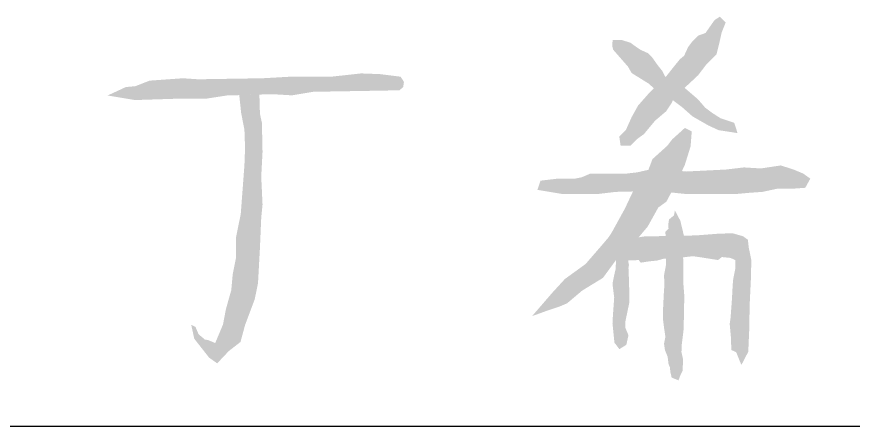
# Model space of a CAD drawing. Extents: x 4796190 to 4921527, y -485691 to -238224.
# Drawn here: x 4888185 to 4889410, y -355834 to -355234 of the extents above; entities that cross this region are included whole.
import ezdxf

# ---------------------------------------------------------------- set-up
doc = ezdxf.new("R2010")
doc.units = 0
doc.header["$LTSCALE"] = 1000
doc.header["$MEASUREMENT"] = 0
doc.layers.get('0').update_dxf_attribs({"linetype": 'CONTINUOUS'})
doc.layers.add('HATCH', color=8, linetype='CONTINUOUS')

msp = doc.modelspace()

# ---------------------------------------------------------------- hatches: boundary and pattern name
at = {"layer": 'HATCH'}
h = msp.add_hatch(color=0, dxfattribs=at)
h.paths.add_polyline_path([(4889182.9, -355355.2), (4889167.4, -355341.9), (4889163.4, -355338.5), (4889148, -355352.8), (4889146.3, -355356.7), (4889159.9, -355366.9), (4889174.9, -355380.2), (4889198.3, -355393.6), (4889213.3, -355400.5), (4889227.1, -355402.6), (4889241, -355404.8), (4889236.2, -355389.8), (4889215.9, -355382.9), (4889204.2, -355375.4), (4889193.5, -355367.4)])
h.paths.add_polyline_path([(4889163.4, -355338.5), (4889159.8, -355335.5), (4889150.7, -355329.6), (4889135.9, -355323.7), (4889135.5, -355322.9), (4889122.9, -355335), (4889118.5, -355339.2), (4889129, -355348.8), (4889144.9, -355355.7), (4889146.3, -355356.7), (4889148, -355352.8)])
h.paths.add_polyline_path([(4889195, -355304.6), (4889210.2, -355289.5), (4889214, -355274.3), (4889217.8, -355257.2), (4889223.5, -355243), (4889215, -355234.4), (4889207.4, -355239.2), (4889200.7, -355248.7), (4889194.1, -355258.2), (4889183.6, -355262), (4889174.2, -355271.4), (4889168.5, -355279), (4889162.8, -355291.4), (4889156.1, -355297.1), (4889144.7, -355311.3), (4889135.5, -355322.9), (4889135.9, -355323.7), (4889150.7, -355329.6), (4889159.8, -355335.5), (4889163.4, -355338.5), (4889172.3, -355330.3), (4889183.5, -355319.8)])
h.paths.add_polyline_path([(4889124.2, -355305.6), (4889115.1, -355292.8), (4889110.3, -355288), (4889098.6, -355282.7), (4889091.6, -355277.9), (4889084.2, -355272.5), (4889070.8, -355268.3), (4889058, -355268.3), (4889057.5, -355277.3), (4889058.8, -355282.7), (4889063.9, -355288.5), (4889071.1, -355296.8), (4889080.6, -355307.6), (4889085.8, -355316.8), (4889110.8, -355332.3), (4889118.5, -355339.2), (4889122.9, -355335), (4889135.5, -355322.9), (4889130.6, -355313.6)])
h.paths.add_polyline_path([(4889144.3, -355361.1), (4889146.3, -355356.7), (4889144.9, -355355.7), (4889129, -355348.8), (4889118.5, -355339.2), (4889111.8, -355345.7), (4889095.3, -355364.4), (4889085.8, -355381.5), (4889077.3, -355400.5), (4889067.8, -355410), (4889069.7, -355423.3), (4889083.9, -355423.3), (4889093.4, -355413.8), (4889103.9, -355406.2), (4889120.2, -355386.6), (4889136.2, -355373)])
h.paths.add_polyline_path([(4889172.2, -355424.2), (4889173.9, -355402.2), (4889163.8, -355397.2), (4889145.3, -355413.9), (4889138, -355423.4), (4889116.4, -355442.8), (4889110.4, -355458.5), (4889119.4, -355456.5), (4889159.5, -355460.4), (4889163.8, -355451.2)])
h.paths.add_polyline_path([(4889159.5, -355460.4), (4889119.4, -355456.5), (4889110.4, -355458.5), (4889109.5, -355460.9), (4889087.8, -355490.2), (4889120.9, -355489.3), (4889143.9, -355491.7), (4889152, -355476.5)])
h.paths.add_polyline_path([(4889347.6, -355471.4), (4889337.2, -355464), (4889323, -355458.1), (4889304.4, -355452.1), (4889275.1, -355456.5), (4889250.3, -355455), (4889223.9, -355458.1), (4889165.6, -355461), (4889159.5, -355460.4), (4889152, -355476.5), (4889143.9, -355491.7), (4889164.2, -355493.8), (4889202.9, -355493.8), (4889240.2, -355493.8), (4889256.6, -355492.3), (4889277.5, -355490.8), (4889298.4, -355486.3), (4889319.3, -355486.3), (4889340.2, -355484.8)])
h.paths.add_polyline_path([(4889109.5, -355460.9), (4889110.4, -355458.5), (4889094.2, -355462.2), (4889076.8, -355464.2), (4889049.3, -355464), (4889034.4, -355464), (4889025.4, -355464), (4889012.6, -355469.5), (4889003, -355471.4), (4888977.7, -355471.4), (4888952.3, -355474.4), (4888947.8, -355487.8), (4888983.6, -355493.8), (4889037.4, -355493.8), (4889062.7, -355490.8), (4889087.8, -355490.2)])
h.paths.add_polyline_path([(4889124.9, -355513.7), (4889136.7, -355505.2), (4889143.9, -355491.7), (4889120.9, -355489.3), (4889087.8, -355490.2), (4889075.9, -355515.4), (4889057.3, -355549.2), (4889052.4, -355556.9), (4889042.9, -355568.1), (4889018.4, -355596.4), (4888988, -355618.4), (4888969.4, -355638.7), (4888940, -355672.7), (4888959.3, -355665.7), (4888979.6, -355658.9), (4888991.4, -355653.9), (4889013.4, -355635.3), (4889043.8, -355616.7), (4889064.2, -355588.9), (4889094.5, -355559.3), (4889109.5, -355541.4)])
h.paths.add_polyline_path([(4889162.4, -355554.8), (4889141.4, -355555.2), (4889135.6, -355555.4), (4889135.9, -355563), (4889136.4, -355573.7), (4889135.9, -355583.6), (4889136.4, -355588.7), (4889147.8, -355588.1), (4889153.5, -355587.5), (4889161.3, -355586.6), (4889161.2, -355580)])
h.paths.add_polyline_path([(4889157.2, -355533.1), (4889149.2, -355517.9), (4889147.9, -355525.2), (4889140.6, -355531.2), (4889139.5, -355538.4), (4889139.9, -355544.4), (4889135.3, -355549.1), (4889135.6, -355555.4), (4889141.4, -355555.2), (4889162.4, -355554.8)])
h.paths.add_polyline_path([(4889135.9, -355563), (4889135.6, -355555.4), (4889119.3, -355555.8), (4889106, -355555.8), (4889096.2, -355557.3), (4889094.5, -355559.3), (4889064.2, -355588.9), (4889063.2, -355590.3), (4889062.2, -355604.6), (4889060.3, -355612.8), (4889057.8, -355625.5), (4889060.3, -355645.7), (4889058.4, -355672.3), (4889057.8, -355683.1), (4889059.7, -355702.1), (4889060.7, -355711.6), (4889067.9, -355721), (4889078.1, -355714.7), (4889081.2, -355700.8), (4889076.8, -355690), (4889076.8, -355679.9), (4889082.5, -355652.7), (4889082.5, -355640.6), (4889081.9, -355618.5), (4889081.2, -355602), (4889081.9, -355597.6), (4889080.6, -355591.3), (4889096.4, -355590.6), (4889099, -355594.4), (4889111.7, -355592.5), (4889123.1, -355591.3), (4889132.6, -355588.7), (4889136.4, -355588.7), (4889135.9, -355583.6), (4889136.4, -355573.7)])
h.paths.add_polyline_path([(4889256.1, -355560.9), (4889249.1, -355555.8), (4889233.9, -355551.4), (4889213, -355552), (4889188.3, -355553.9), (4889179.4, -355554.6), (4889162.4, -355554.8), (4889161.2, -355580), (4889161.3, -355586.6), (4889175.4, -355585), (4889184.5, -355586.2), (4889212.4, -355590.6), (4889218.1, -355586.2), (4889230.8, -355587.5), (4889237.7, -355590.7), (4889237.7, -355602.9), (4889234.4, -355620), (4889233.6, -355632.1), (4889232.8, -355647.6), (4889230.8, -355674.8), (4889229.5, -355684.3), (4889231.4, -355705.2), (4889231.4, -355709), (4889232, -355722.3), (4889239, -355725.5), (4889246.6, -355744.2), (4889256.7, -355724.8), (4889258, -355695.1), (4889258.8, -355654.9), (4889260.5, -355619.1), (4889261.2, -355590.6), (4889257.4, -355572.3)])
h.paths.add_polyline_path([(4889161.3, -355586.6), (4889153.5, -355587.5), (4889147.8, -355588.1), (4889136.4, -355588.7), (4889135.9, -355599.5), (4889133.3, -355612.8), (4889133.9, -355628.7), (4889133.3, -355633.3), (4889131.9, -355661.9), (4889131.9, -355678.5), (4889133.5, -355690.9), (4889135.3, -355702.9), (4889133.3, -355713), (4889134.6, -355722.3), (4889138.6, -355732.2), (4889139.9, -355742.8), (4889141.9, -355747.5), (4889142.6, -355754.8), (4889144.5, -355762.7), (4889154.5, -355766.7), (4889157.2, -355759.4), (4889160.5, -355752.8), (4889161.2, -355736.1), (4889158.8, -355725.2), (4889159.4, -355713.2), (4889161.8, -355693.9), (4889162.4, -355675.2), (4889163, -355642.7), (4889161.8, -355627.6)])
h = msp.add_hatch(color=0, dxfattribs=at)
h.paths.add_polyline_path([(4888752.3, -355329.8), (4888747.5, -355322.2), (4888717.1, -355318.4), (4888689.6, -355317.4), (4888645.9, -355322.2), (4888586.1, -355322.2), (4888545.3, -355324.5), (4888513, -355325), (4888451.2, -355326), (4888428.3, -355324.5), (4888407.6, -355326), (4888379.7, -355328), (4888358.9, -355336.1), (4888344.9, -355337.4), (4888318.3, -355349.7), (4888358.2, -355356.4), (4888417.1, -355354.5), (4888461.7, -355354.5), (4888493, -355349.7), (4888525.3, -355348.8), (4888559.5, -355347.8), (4888588.3, -355349.5), (4888598.4, -355347.8), (4888619.3, -355344.3), (4888660.1, -355343.6), (4888690.5, -355343.1), (4888745.6, -355342.1), (4888751.3, -355337.4)])
h.paths.add_polyline_path([(4888540.6, -355348.3), (4888525.3, -355348.8), (4888511.1, -355349.2), (4888513.9, -355375.3), (4888518.7, -355400), (4888519.6, -355426.6), (4888518.7, -355451.2), (4888516.8, -355476.9), (4888513.3, -355523.2), (4888506.3, -355557.5), (4888506.1, -355588.3), (4888501.6, -355610.8), (4888499.4, -355634.7), (4888491.6, -355662.3), (4888487.3, -355684.9), (4888479, -355704.7), (4888473.3, -355718.4), (4888467, -355733.5), (4888478.8, -355741.8), (4888495.8, -355723.8), (4888512.9, -355710.5), (4888519.6, -355685.8), (4888533.8, -355647.9), (4888538.6, -355624.1), (4888541.4, -355572.9), (4888543.3, -355528.3), (4888545.2, -355509.3), (4888543.3, -355468.5), (4888545.2, -355432.5), (4888544.3, -355389.8), (4888541.4, -355376.5)])
h.paths.add_polyline_path([(4888475.9, -355712.1), (4888465.4, -355707.7), (4888460.8, -355707), (4888451.6, -355699.3), (4888447, -355688.5), (4888440.8, -355685.5), (4888445.2, -355705.8), (4888451.6, -355713.9), (4888467, -355733.5), (4888473.3, -355718.4)])

# ---------------------------------------------------------------- linework, layer by layer
msp.add_line((4886377.2, -355833.9), (4891877.2, -355833.9))

doc.saveas('drawing.dxf')
